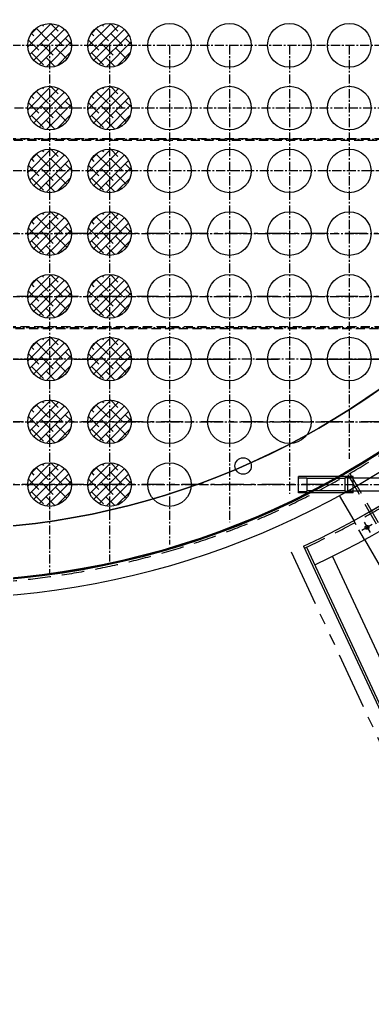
# Model space of a CAD drawing. Extents: x 0 to 39171, y 29931 to 57651.
# Drawn here: x 11701 to 12995, y 39980 to 43607 of the extents above; entities that cross this region are included whole.
import ezdxf

# ---------------------------------------------------------------- set-up
doc = ezdxf.new("R2010")
doc.units = 0
doc.header["$LTSCALE"] = 333.3
doc.header["$MEASUREMENT"] = 0
for name, pattern in [('ASSI1', [5.5, 3, -1, 0.5, -1]), ('CENTRO', [2, 1.25, -0.25, 0.25, -0.25]), ('CONTINUA', [0]), ('DASHDOT', [1, 0.5, -0.25, 0, -0.25]), ('HIDDEN', [0.375, 0.25, -0.125]), ('NASCOSTA', [0.375, 0.25, -0.125]), ('PHANTOM', [2.5, 1.25, -0.25, 0.25, -0.25, 0.25, -0.25])]:
    doc.linetypes.add(name, pattern=pattern)
doc.layers.get('0').update_dxf_attribs({"linetype": 'CONTINUOUS'})
for name, color, linetype in [('50', 6, 'CONTINUOUS'), ('70', 7, 'DASHDOT'), ('LINEE-035G', 2, 'CONTINUOUS'), ('LINEE025R', 1, 'CONTINUOUS'), ('QUOTA', 7, 'CONTINUOUS')]:
    doc.layers.add(name, color=color, linetype=linetype)

# ---------------------------------------------------------------- blocks, each defined once
blk = doc.blocks.new('A$C0A166A00')
at = {"layer": 'LINEE025R', "color": 8, "ltscale": 0.4}
blk.add_circle((2810, 2810), 2810, dxfattribs=at)
at = {"layer": 'LINEE025R', "color": 2, "ltscale": 0.4}
blk.add_circle((5313.7, 1534.3), 30, dxfattribs=at)
blk = doc.blocks.new('64F1')
at = {"layer": 'LINEE025R', "ltscale": 0.4}
h = blk.add_hatch(dxfattribs=at)
h.set_pattern_fill('ANSI38', scale=200, angle=-14.5, style=0)
h.set_pattern_definition([(102.5, (735917.647, -378915.682), (24.4074002, 5.41099035), []), (12.5, (735917.647, -378915.682), (54.2257907, -13.5854195), [62.5, -37.5])])
h.paths.add_polyline_path([(-23861.1, 44055.9), (-23904.1, 43988.5), (-23971.5, 44031.4, -0.414214)])
h.paths.add_polyline_path([(-23971.5, 44031.4), (-23904.1, 43988.5), (-23947, 43921, -0.414214)])
h.paths.add_polyline_path([(-23904.1, 43988.5), (-23836.6, 43945.5, -0.414214), (-23947, 43921)])
h.paths.add_polyline_path([(-23861.1, 44055.9, -0.414214), (-23836.6, 43945.5), (-23904.1, 43988.5)])
h = blk.add_hatch(dxfattribs=at)
h.set_pattern_fill('ANSI38', scale=200, angle=-14.5, style=0)
h.set_pattern_definition([(102.5, (736111.608, -379039.249), (24.4074002, 5.41099035), []), (12.5, (736111.608, -379039.249), (54.2257907, -13.5854195), [62.5, -37.5])])
h.paths.add_polyline_path([(-23667.1, 43932.4), (-23710.1, 43864.9), (-23777.6, 43907.9, -0.414214)])
h.paths.add_polyline_path([(-23777.6, 43907.9), (-23710.1, 43864.9), (-23753.1, 43797.4, -0.414214)])
h.paths.add_polyline_path([(-23710.1, 43864.9), (-23642.6, 43821.9, -0.414214), (-23753.1, 43797.4)])
h.paths.add_polyline_path([(-23667.1, 43932.4, -0.414214), (-23642.6, 43821.9), (-23710.1, 43864.9)])
h = blk.add_hatch(dxfattribs=at)
h.set_pattern_fill('ANSI38', scale=200, angle=-14.5, style=0)
h.set_pattern_definition([(102.5, (735799.44, -379101.228), (24.4074002, 5.41099035), []), (12.5, (735799.44, -379101.228), (54.2257907, -13.5854195), [62.5, -37.5])])
h.paths.add_polyline_path([(-23979.3, 43870.4), (-24022.3, 43802.9), (-24089.7, 43845.9, -0.414214)])
h.paths.add_polyline_path([(-24089.7, 43845.9), (-24022.3, 43802.9), (-24065.3, 43735.4, -0.414214)])
h.paths.add_polyline_path([(-24022.3, 43802.9), (-23954.8, 43759.9, -0.414214), (-24065.3, 43735.4)])
h.paths.add_polyline_path([(-23979.3, 43870.4, -0.414214), (-23954.8, 43759.9), (-24022.3, 43802.9)])
h = blk.add_hatch(dxfattribs=at)
h.set_pattern_fill('ANSI38', scale=200, angle=-14.5, style=0)
h.set_pattern_definition([(102.5, (736305.607, -379162.84), (24.4074002, 5.41099035), []), (12.5, (736305.607, -379162.84), (54.2257907, -13.5854195), [62.5, -37.5])])
h.paths.add_polyline_path([(-23473.1, 43808.8), (-23516.1, 43741.3), (-23583.6, 43784.3, -0.414214)])
h.paths.add_polyline_path([(-23583.6, 43784.3), (-23516.1, 43741.3), (-23559.1, 43673.8, -0.414214)])
h.paths.add_polyline_path([(-23516.1, 43741.3), (-23448.6, 43698.3, -0.414214), (-23559.1, 43673.8)])
h.paths.add_polyline_path([(-23473.1, 43808.8, -0.414214), (-23448.6, 43698.3), (-23516.1, 43741.3)])
h = blk.add_hatch(dxfattribs=at)
h.set_pattern_fill('ANSI38', scale=200, angle=-14.5, style=0)
h.set_pattern_definition([(102.5, (735993.402, -379224.795), (24.4074002, 5.41099035), []), (12.5, (735993.402, -379224.795), (54.2257907, -13.5854195), [62.5, -37.5])])
h.paths.add_polyline_path([(-23785.3, 43746.8), (-23828.3, 43679.3), (-23895.8, 43722.3, -0.414214)])
h.paths.add_polyline_path([(-23895.8, 43722.3), (-23828.3, 43679.3), (-23871.3, 43611.9, -0.414214)])
h.paths.add_polyline_path([(-23828.3, 43679.3), (-23760.8, 43636.4, -0.414214), (-23871.3, 43611.9)])
h.paths.add_polyline_path([(-23785.3, 43746.8, -0.414214), (-23760.8, 43636.4), (-23828.3, 43679.3)])
h = blk.add_hatch(dxfattribs=at)
h.set_pattern_fill('ANSI38', scale=200, angle=-14.5, style=0)
h.set_pattern_definition([(102.5, (736499.587, -379286.418), (24.4074002, 5.41099035), []), (12.5, (736499.587, -379286.418), (54.2257907, -13.5854195), [62.5, -37.5])])
h.paths.add_polyline_path([(-23279.1, 43685.2), (-23322.1, 43617.7), (-23389.6, 43660.7, -0.414214)])
h.paths.add_polyline_path([(-23389.6, 43660.7), (-23322.1, 43617.7), (-23365.1, 43550.2, -0.414214)])
h.paths.add_polyline_path([(-23322.1, 43617.7), (-23254.7, 43574.7, -0.414214), (-23365.1, 43550.2)])
h.paths.add_polyline_path([(-23279.1, 43685.2, -0.414214), (-23254.7, 43574.7), (-23322.1, 43617.7)])
h = blk.add_hatch(dxfattribs=at)
h.set_pattern_fill('ANSI38', scale=200, angle=-14.5, style=0)
h.set_pattern_definition([(102.5, (736187.4, -379348.386), (24.4074002, 5.41099035), []), (12.5, (736187.4, -379348.386), (54.2257907, -13.5854195), [62.5, -37.5])])
h.paths.add_polyline_path([(-23591.3, 43623.2), (-23634.3, 43555.8), (-23701.8, 43598.7, -0.414214)])
h.paths.add_polyline_path([(-23701.8, 43598.7), (-23634.3, 43555.8), (-23677.3, 43488.3, -0.414214)])
h.paths.add_polyline_path([(-23634.3, 43555.8), (-23566.8, 43512.8, -0.414214), (-23677.3, 43488.3)])
h.paths.add_polyline_path([(-23591.3, 43623.2, -0.414214), (-23566.8, 43512.8), (-23634.3, 43555.8)])
h = blk.add_hatch(dxfattribs=at)
h.set_pattern_fill('ANSI38', scale=200, angle=-14.5, style=0)
h.set_pattern_definition([(102.5, (736693.567, -379409.997), (24.4074002, 5.41099035), []), (12.5, (736693.567, -379409.997), (54.2257907, -13.5854195), [62.5, -37.5])])
h.paths.add_polyline_path([(-23085.2, 43561.6), (-23128.1, 43494.1), (-23195.6, 43537.1, -0.414214)])
h.paths.add_polyline_path([(-23195.6, 43537.1), (-23128.1, 43494.1), (-23171.1, 43426.7, -0.414214)])
h.paths.add_polyline_path([(-23128.1, 43494.1), (-23060.7, 43451.2, -0.414214), (-23171.1, 43426.7)])
h.paths.add_polyline_path([(-23085.2, 43561.6, -0.414214), (-23060.7, 43451.2), (-23128.1, 43494.1)])
h = blk.add_hatch(dxfattribs=at)
h.set_pattern_fill('ANSI38', scale=200, angle=-14.5, style=0)
h.set_pattern_definition([(102.5, (736381.38, -379471.965), (24.4074002, 5.41099035), []), (12.5, (736381.38, -379471.965), (54.2257907, -13.5854195), [62.5, -37.5])])
h.paths.add_polyline_path([(-23397.3, 43499.6), (-23440.3, 43432.2), (-23507.8, 43475.2, -0.414214)])
h.paths.add_polyline_path([(-23507.8, 43475.2), (-23440.3, 43432.2), (-23483.3, 43364.7, -0.414214)])
h.paths.add_polyline_path([(-23440.3, 43432.2), (-23372.9, 43389.2, -0.414214), (-23483.3, 43364.7)])
h.paths.add_polyline_path([(-23397.3, 43499.6, -0.414214), (-23372.9, 43389.2), (-23440.3, 43432.2)])
h = blk.add_hatch(dxfattribs=at)
h.set_pattern_fill('ANSI38', scale=200, angle=-14.5, style=0)
h.set_pattern_definition([(102.5, (736887.547, -379533.576), (24.4074002, 5.41099035), []), (12.5, (736887.547, -379533.576), (54.2257907, -13.5854195), [62.5, -37.5])])
h.paths.add_polyline_path([(-22891.2, 43438), (-22934.2, 43370.6), (-23001.6, 43413.5, -0.414214)])
h.paths.add_polyline_path([(-23001.6, 43413.5), (-22934.2, 43370.6), (-22977.1, 43303.1, -0.414214)])
h.paths.add_polyline_path([(-22934.2, 43370.6), (-22866.7, 43327.6, -0.414214), (-22977.1, 43303.1)])
h.paths.add_polyline_path([(-22891.2, 43438, -0.414214), (-22866.7, 43327.6), (-22934.2, 43370.6)])
h = blk.add_hatch(dxfattribs=at)
h.set_pattern_fill('ANSI38', scale=200, angle=-14.5, style=0)
h.set_pattern_definition([(102.5, (736575.36, -379595.543), (24.4074002, 5.41099035), []), (12.5, (736575.36, -379595.543), (54.2257907, -13.5854195), [62.5, -37.5])])
h.paths.add_polyline_path([(-23203.4, 43376.1), (-23246.3, 43308.6), (-23313.8, 43351.6, -0.414214)])
h.paths.add_polyline_path([(-23313.8, 43351.6), (-23246.3, 43308.6), (-23289.3, 43241.1, -0.414214)])
h.paths.add_polyline_path([(-23246.3, 43308.6), (-23178.9, 43265.6, -0.414214), (-23289.3, 43241.1)])
h.paths.add_polyline_path([(-23203.4, 43376.1, -0.414214), (-23178.9, 43265.6), (-23246.3, 43308.6)])
h = blk.add_hatch(dxfattribs=at)
h.set_pattern_fill('ANSI38', scale=200, angle=-14.5, style=0)
h.set_pattern_definition([(102.5, (737081.527, -379657.155), (24.4074002, 5.41099035), []), (12.5, (737081.527, -379657.155), (54.2257907, -13.5854195), [62.5, -37.5])])
h.paths.add_polyline_path([(-22697.2, 43314.5), (-22740.2, 43247), (-22807.7, 43290, -0.414214)])
h.paths.add_polyline_path([(-22807.7, 43290), (-22740.2, 43247), (-22783.2, 43179.5, -0.414214)])
h.paths.add_polyline_path([(-22740.2, 43247), (-22672.7, 43204, -0.414214), (-22783.2, 43179.5)])
h.paths.add_polyline_path([(-22697.2, 43314.5, -0.414214), (-22672.7, 43204), (-22740.2, 43247)])
h = blk.add_hatch(dxfattribs=at)
h.set_pattern_fill('ANSI38', scale=200, angle=-14.5, style=0)
h.set_pattern_definition([(102.5, (736769.34, -379719.122), (24.4074002, 5.41099035), []), (12.5, (736769.34, -379719.122), (54.2257907, -13.5854195), [62.5, -37.5])])
h.paths.add_polyline_path([(-23009.4, 43252.5), (-23052.4, 43185), (-23119.8, 43228, -0.414214)])
h.paths.add_polyline_path([(-23119.8, 43228), (-23052.4, 43185), (-23095.4, 43117.5, -0.414214)])
h.paths.add_polyline_path([(-23052.4, 43185), (-22984.9, 43142, -0.414214), (-23095.4, 43117.5)])
h.paths.add_polyline_path([(-23009.4, 43252.5, -0.414214), (-22984.9, 43142), (-23052.4, 43185)])
h = blk.add_hatch(dxfattribs=at)
h.set_pattern_fill('ANSI38', scale=200, angle=-14.5, style=0)
h.set_pattern_definition([(102.5, (737275.507, -379780.734), (24.4074002, 5.41099035), []), (12.5, (737275.507, -379780.734), (54.2257907, -13.5854195), [62.5, -37.5])])
h.paths.add_polyline_path([(-22503.2, 43190.9), (-22546.2, 43123.4), (-22613.7, 43166.4, -0.414214)])
h.paths.add_polyline_path([(-22613.7, 43166.4), (-22546.2, 43123.4), (-22589.2, 43055.9, -0.414214)])
h.paths.add_polyline_path([(-22546.2, 43123.4), (-22478.7, 43080.4, -0.414214), (-22589.2, 43055.9)])
h.paths.add_polyline_path([(-22503.2, 43190.9, -0.414214), (-22478.7, 43080.4), (-22546.2, 43123.4)])
h = blk.add_hatch(dxfattribs=at)
h.set_pattern_fill('ANSI38', scale=200, angle=-14.5, style=0)
h.set_pattern_definition([(102.5, (736963.32, -379842.701), (24.4074002, 5.41099035), []), (12.5, (736963.32, -379842.701), (54.2257907, -13.5854195), [62.5, -37.5])])
h.paths.add_polyline_path([(-22815.4, 43128.9), (-22858.4, 43061.4), (-22925.9, 43104.4, -0.414214)])
h.paths.add_polyline_path([(-22925.9, 43104.4), (-22858.4, 43061.4), (-22901.4, 42994, -0.414214)])
h.paths.add_polyline_path([(-22858.4, 43061.4), (-22790.9, 43018.5, -0.414214), (-22901.4, 42994)])
h.paths.add_polyline_path([(-22815.4, 43128.9, -0.414214), (-22790.9, 43018.5), (-22858.4, 43061.4)])
h = blk.add_hatch(dxfattribs=at)
h.set_pattern_fill('ANSI38', scale=200, angle=-14.5, style=0)
h.set_pattern_definition([(102.5, (737157.3, -379966.28), (24.4074002, 5.41099035), []), (12.5, (737157.3, -379966.28), (54.2257907, -13.5854195), [62.5, -37.5])])
h.paths.add_polyline_path([(-22621.4, 43005.3), (-22664.4, 42937.9), (-22731.9, 42980.8, -0.414214)])
h.paths.add_polyline_path([(-22731.9, 42980.8), (-22664.4, 42937.9), (-22707.4, 42870.4, -0.414214)])
h.paths.add_polyline_path([(-22664.4, 42937.9), (-22596.9, 42894.9, -0.414214), (-22707.4, 42870.4)])
h.paths.add_polyline_path([(-22621.4, 43005.3, -0.414214), (-22596.9, 42894.9), (-22664.4, 42937.9)])
at = {"color": 7, "linetype": 'CENTRO'}
blk.add_line((-23272.4, 42838.5), (-21939.1, 44931.3), dxfattribs=at)
at = {"layer": 'LINEE-035G', "color": 7}
for radius in [3004, 3000, 3000, 3000, 3000]:
    blk.add_circle((-25115.2, 44012.5), radius, dxfattribs=at)
at = {"layer": 'LINEE025R', "color": 7, "ltscale": 0.4}
blk.add_line((-22178, 43746.8), (-22135.8, 43720), dxfattribs=at)
at = {"layer": 'LINEE025R', "color": 7, "linetype": 'NASCOSTA', "ltscale": 0.4}
for points in [[(-23946.5, 43271.3), (-23953.2, 43275.6), (-22524.6, 45518.1), (-22517.9, 45513.8)], [(-23364.5, 42900.5), (-23371.3, 42904.8), (-22208.1, 44730.6), (-22201.4, 44726.3)]]:
    blk.add_lwpolyline(points, close=True, dxfattribs=at)
at = {"layer": 'LINEE025R', "color": 7, "ltscale": 0.4}
for centre in [(-23431, 44730), (-23237, 44606.4), (-23549.2, 44544.4), (-23043, 44482.8), (-23355.3, 44420.9), (-23667.4, 44358.9), (-22849.1, 44359.2), (-23161.3, 44297.3), (-23473.4, 44235.3), (-22655.1, 44235.6), (-23785.6, 44173.3), (-22967.3, 44173.7), (-23279.5, 44111.7), (-22461.1, 44112.1), (-23591.6, 44049.7), (-22773.3, 44050.1), (-23903.8, 43987.8), (-23085.5, 43988.1), (-23397.6, 43926.1), (-22579.3, 43926.5), (-23709.8, 43864.2), (-22891.5, 43864.5), (-24022, 43802.2), (-23203.7, 43802.6), (-22385.3, 43802.9), (-23515.8, 43740.6), (-22697.5, 43741), (-23828, 43678.6), (-23009.7, 43679), (-23321.9, 43617), (-22503.5, 43617.4), (-23634.1, 43555.1), (-22815.7, 43555.4), (-23127.9, 43493.4), (-23440.1, 43431.5), (-22621.7, 43431.8), (-22933.9, 43369.9), (-23246.1, 43307.9), (-22427.8, 43308.3), (-22739.9, 43246.3), (-23052.1, 43184.3), (-22546, 43122.7), (-22858.1, 43060.7), (-22664.2, 42937.2)]:
    blk.add_circle(centre, 80, dxfattribs=at)
at = {"layer": 'QUOTA', "color": 8, "linetype": 'CENTRO', "ltscale": 0.08}
for p, q in [((-22646.9, 45960.8), (-24242.3, 43456.4)), ((-22504.1, 45756.9), (-24048.3, 43332.9)), ((-22496.9, 45554.2), (-25440.5, 40933.5)), ((-22456.9, 45402.9), (-23854.4, 43209.3)), ((-23660.4, 43085.7), (-22237.1, 45319.6)), ((-23466.4, 42962.1), (-22088.1, 45125.4)), ((-22174.4, 44776.1), (-24559, 41033.1)), ((-23431, 44730), (-22153.1, 43915.8)), ((-23078.4, 42715), (-21790.1, 44737.1)), ((-23549.2, 44544.4), (-22162.6, 43661)), ((-22167.9, 44572.3), (-23272.4, 42838.5)), ((-22884.4, 42591.4), (-21641.1, 44542.9)), ((-23667.4, 44358.9), (-22193.1, 43419.6)), ((-23785.6, 44173.3), (-22242.3, 43190.1)), ((-23903.8, 43987.8), (-22308.6, 42971.5)), ((-24022, 43802.2), (-22390.9, 42763.1))]:
    blk.add_line(p, q, dxfattribs=at)
at = {"layer": 'QUOTA', "color": 7, "linetype": 'ASSI1', "ltscale": 0.08}
for p, q in [((-22341.6, 45155.8), (-23660.4, 43085.7)), ((-22243.8, 44881.3), (-23466.4, 42962.1)), ((-22122.1, 44216.1), (-23078.4, 42715)), ((-22123.9, 43785.3), (-22884.5, 42591.4))]:
    blk.add_line(p, q, dxfattribs=at)
at = {"layer": 'QUOTA', "color": 7, "linetype": 'CONTINUA', "ltscale": 0.08}
for p, q in [((-21680.2, 44526.3), (-22096.6, 43872.8)), ((-21639.8, 44500.5), (-22056.1, 43847)), ((-22090.9, 43892.9), (-22198.3, 43724.2)), ((-22086.7, 43890.2), (-22102.8, 43864.9)), ((-22040.3, 43860.7), (-22090.9, 43892.9)), ((-22100.8, 43863.6), (-22176, 43745.5)), ((-22040.3, 43860.7), (-22147.7, 43692)), ((-22102.8, 43864.9), (-22060.6, 43838)), ((-22096.6, 43872.8), (-22056.1, 43847)), ((-22044.5, 43863.3), (-22060.6, 43838)), ((-22062.6, 43839.3), (-22137.9, 43721.3)), ((-22194.1, 43721.5), (-22178, 43746.8)), ((-22147.7, 43692), (-22198.3, 43724.2)), ((-22152, 43694.7), (-22135.8, 43720))]:
    blk.add_line(p, q, dxfattribs=at)
at = {"layer": 'LINEE025R', "color": 7, "ltscale": 0.4, "rotation": 17.99999999999593}
blk.add_blockref('A$C0A166A00', (-26919.4, 40471.7), dxfattribs=at)
at = {"layer": 'LINEE025R', "color": 7, "ltscale": 0.4, "xscale": -1, "rotation": 97.00000000004418}
blk.add_blockref('A$C0A166A00', (-22668.6, 47144), dxfattribs=at)

msp = doc.modelspace()

# ---------------------------------------------------------------- linework, layer by layer
at = {"layer": '50', "color": 8, "linetype": 'HIDDEN'}
for p, q in [((12905.84, 41939.76), (13884.84, 40244.08)), ((12912.76, 41943.76), (13891.76, 40248.08))]:
    msp.add_line(p, q, dxfattribs=at)
at = {"layer": '50', "color": 8}
for p, q in [((12874.28, 41862.42), (12927.29, 41770.6)), ((13048.92, 41839.93), (12927.68, 41769.93)), ((12967.3, 41701.3), (13787.43, 40280.8)), ((12753.63, 41673.37), (13507.58, 40056.52)), ((12848.9, 41639.43), (13542.13, 40152.79))]:
    msp.add_line(p, q, dxfattribs=at)
at = {"layer": '50', "color": 8, "linetype": 'HIDDEN', "ltscale": 0.5}
msp.add_line((12967.3, 41701.3), (12927.29, 41770.6), dxfattribs=at)
at = {"layer": '50', "color": 4}
msp.add_line((12743, 41677.24), (13503.71, 40045.88), dxfattribs=at)
at = {"layer": '50', "color": 8, "linetype": 'PHANTOM', "ltscale": 0.5}
msp.add_line((12697.69, 41656.1), (13479.42, 39979.66), dxfattribs=at)
at = {"layer": '50', "color": 8}
msp.add_circle((12976.16, 41745.96), 7, dxfattribs=at)
at = {"layer": '50', "color": 8, "linetype": 'PHANTOM', "ltscale": 0.5}
msp.add_arc((11403.3, 44550.23), 5020, 294.42932, 74.16259, dxfattribs=at)
at = {"layer": '50', "color": 4}
for radius, end in [(4970, 74.59777), (3170, 164.88376)]:
    msp.add_arc((11403.3, 44550.23), radius, 295, end, dxfattribs=at)
at = {"layer": '50', "color": 8, "linetype": 'HIDDEN'}
for radius, start, end in [(4962, 295, 74.57232), (3178, 295, 164.92272), (3012, 174.04157, 163.95157)]:
    msp.add_arc((11403.3, 44550.23), radius, start, end, dxfattribs=at)
at = {"layer": '50', "color": 8}
for radius, start, end in [(4890, 295.09374, 74.33938), (3064, 186.96092, 164.34765), (3250, 295.14104, 66.03655)]:
    msp.add_arc((11403.3, 44550.23), radius, start, end, dxfattribs=at)
at = {"layer": '50', "color": 7}
msp.add_arc((11403.3, 44550.23), 3004, 165.09527, 163.90768, dxfattribs=at)
at = {"layer": '70', "color": 8}
for p, q in [((12995.05, 41756.87), (12956.95, 41734.87)), ((12965.25, 41764.85), (12987.07, 41727.07))]:
    msp.add_line(p, q, dxfattribs=at)

# ---------------------------------------------------------------- block references
at = {"layer": '50', "rotation": 302.4999999999171}
msp.add_blockref('64F1', (-12224.43, -282), dxfattribs=at)

doc.saveas('drawing.dxf')
